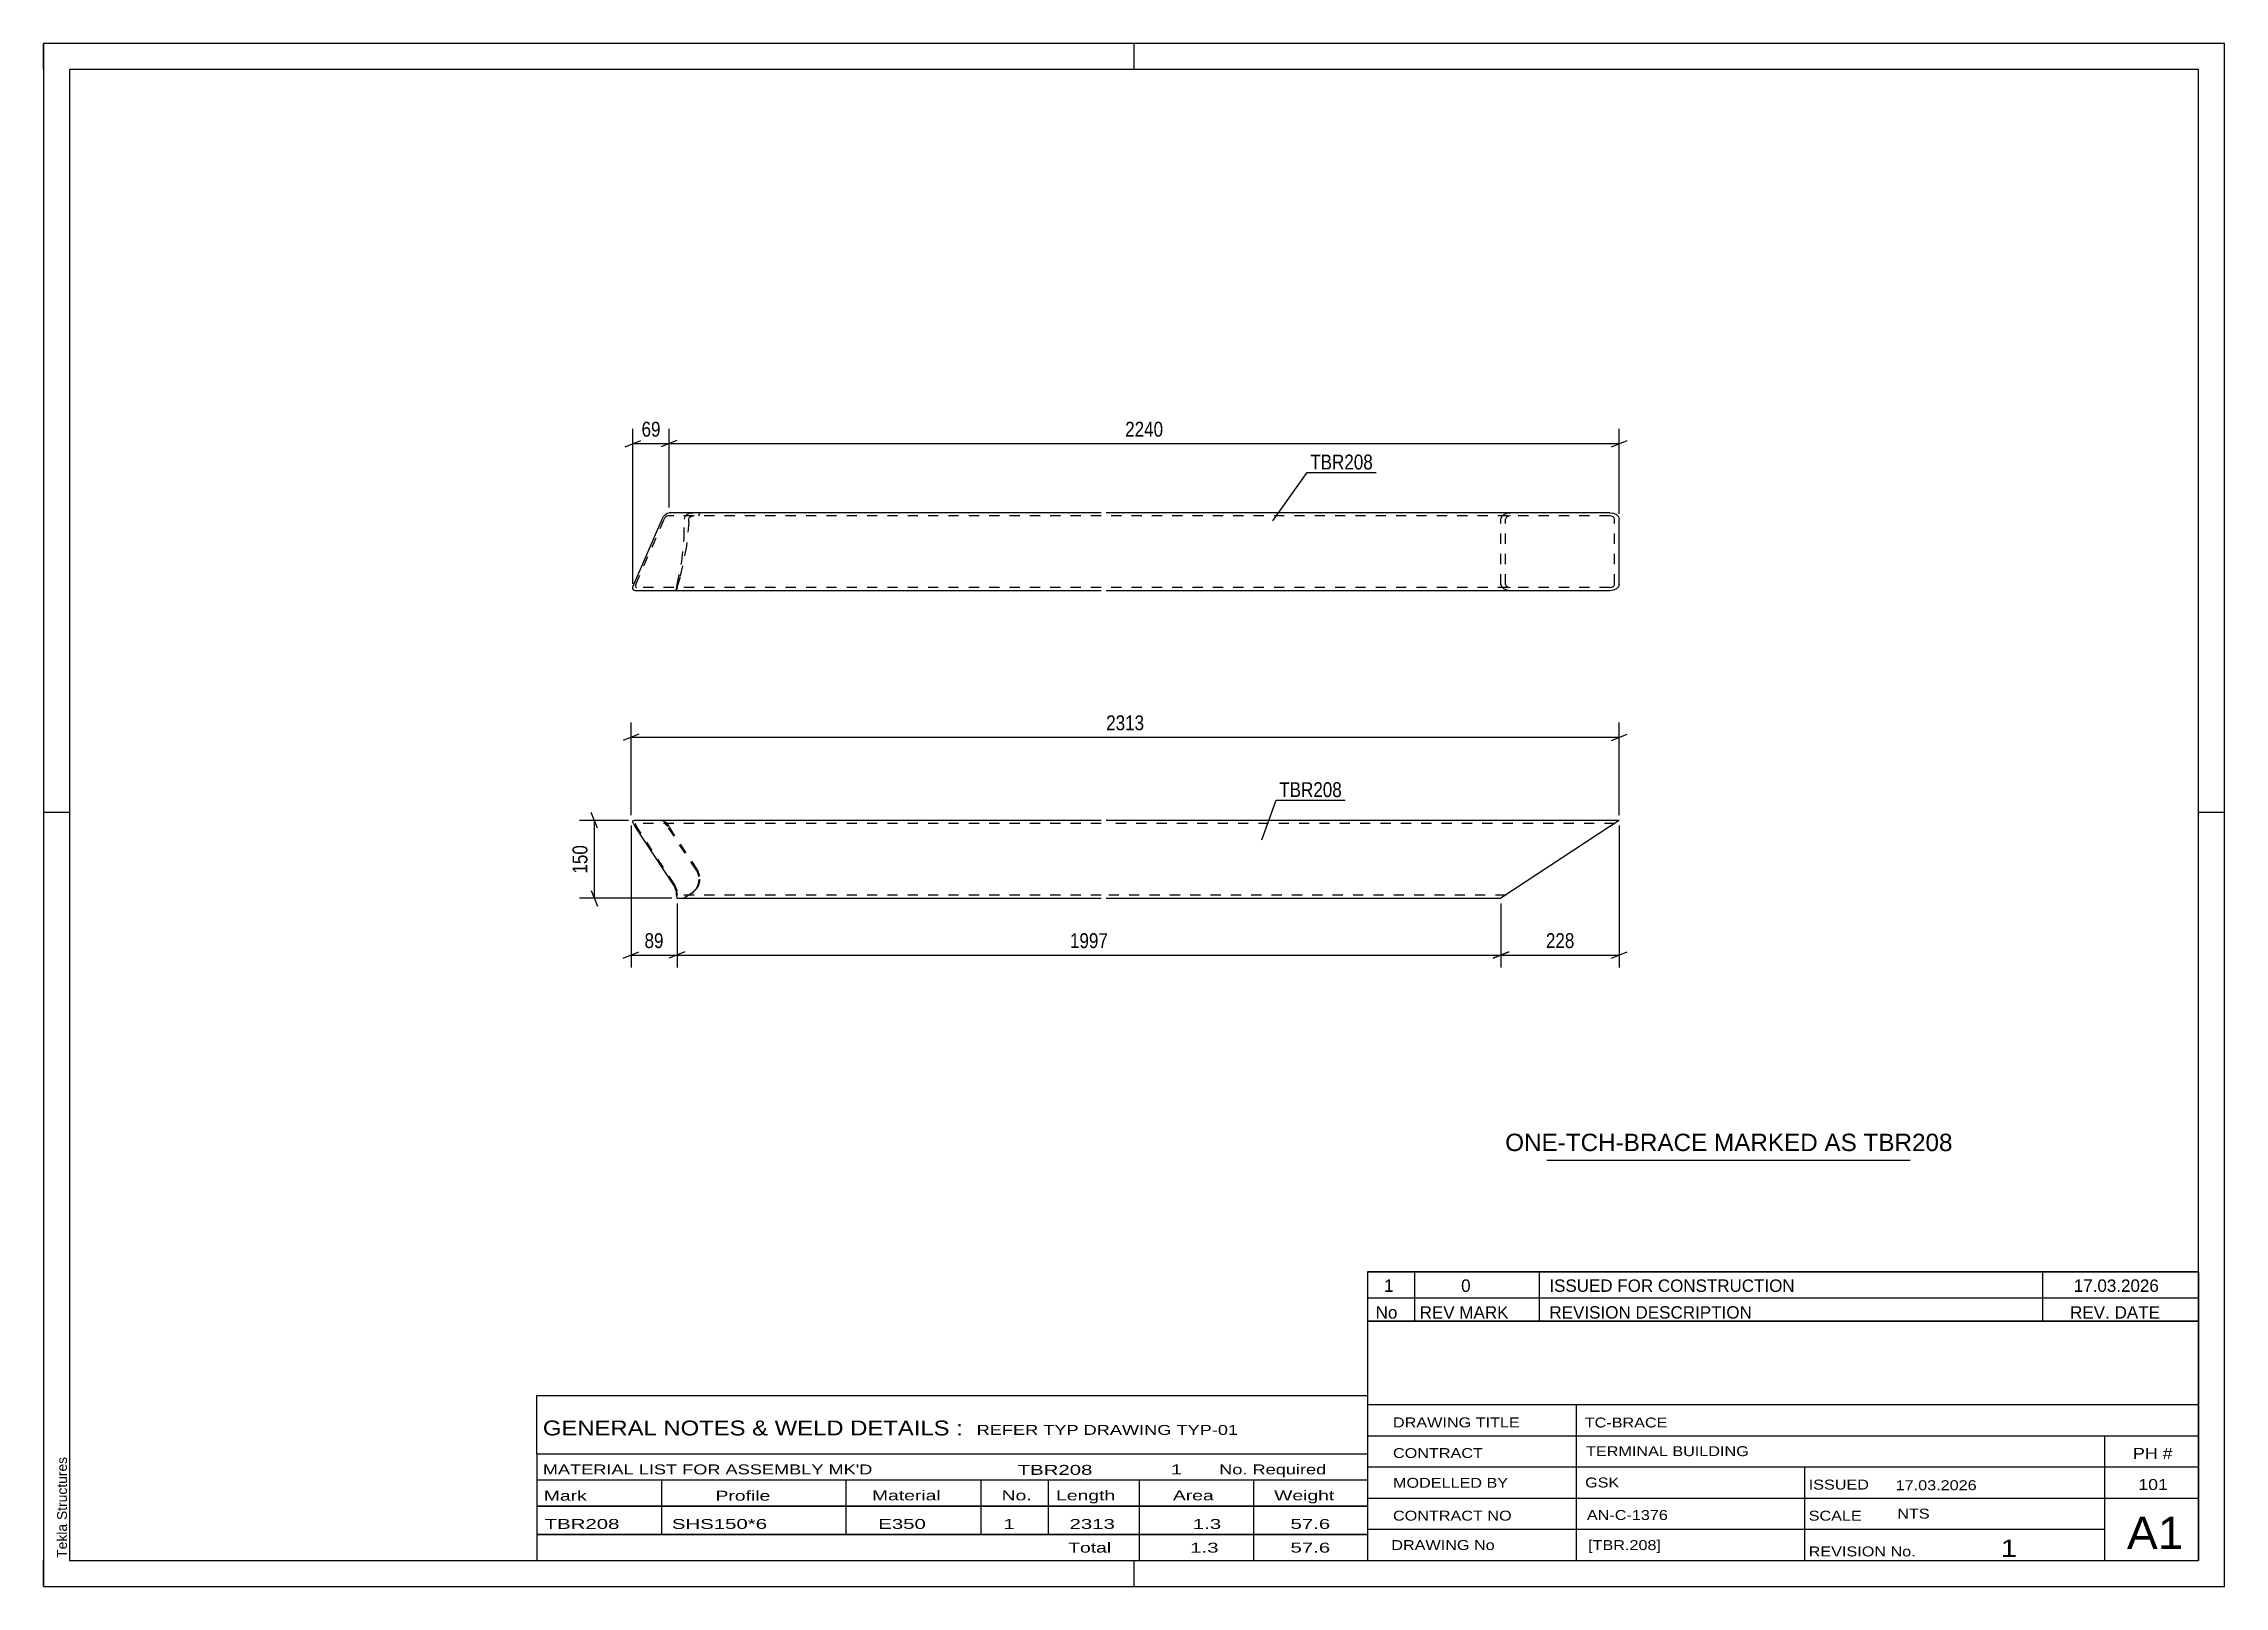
# Model space of a CAD drawing. Header units: millimetres. Extents: x 0 to 420, y 0 to 297.
import ezdxf

# ---------------------------------------------------------------- set-up
doc = ezdxf.new("R2010")
doc.units = ezdxf.units.MM
doc.linetypes.add('DXK_LINE_DOT2', pattern=[3.9198, 1.9599, -1.9599])
doc.styles.add('Arial', font='ARIAL.TTF', dxfattribs={"height": 0.2})
doc.styles.add('Arial Narrow', font='ARIALN.TTF', dxfattribs={"height": 0.2})

# ---------------------------------------------------------------- blocks, each defined once
blk = doc.blocks.new('Unknown-580639219-1162')
at = {"color": 5, "linetype": 'Continuous'}
for p, q in [((420, 297), (0, 297)), ((0, 297), (0, 0)), ((0, 292), (0, 297)), ((210, 292), (210, 297)), ((420, 0), (420, 297)), ((415, 292), (5, 292)), ((5, 292), (5, 5)), ((415, 5), (415, 292)), ((5, 149), (0, 149)), ((420, 149), (415, 149)), ((0, 0), (0, 5)), ((5, 5), (415, 5)), ((210, 0), (210, 5)), ((0, 0), (420, 0))]:
    blk.add_line(p, q, dxfattribs=at)
at = {"color": 174, "linetype": 'Continuous', "style": 'Arial'}
blk.add_text('Tekla Structures', height=1.9102, rotation=90, dxfattribs=at).set_placement((4.5, 5.5))
blk = doc.blocks.new('Part-580639219-1309 - 1303')
at = {"color": 2, "linetype": 'Continuous'}
for p, q in [((113.51, 147.37), (113.65, 147.46)), ((113.51, 147.11), (113.51, 147.37)), ((113.66, 146.72), (113.51, 147.11)), ((203.67, 147.46), (113.65, 147.46)), ((303.47, 147.46), (204.67, 147.46)), ((303.47, 147.46), (301.64, 146.26)), ((113.92, 146.26), (113.66, 146.72)), ((121.35, 134.97), (113.92, 146.26)), ((301.64, 146.26), (280.67, 132.46)), ((121.35, 134.97), (121.81, 133.8)), ((121.81, 133.8), (121.8, 133.66)), ((121.8, 133.66), (121.81, 133.2)), ((121.81, 133.2), (121.88, 132.81)), ((121.88, 132.81), (121.94, 132.65)), ((121.94, 132.65), (121.93, 132.55)), ((121.93, 132.55), (121.99, 132.46)), ((121.99, 132.46), (203.67, 132.46)), ((204.67, 132.46), (280.67, 132.46))]:
    blk.add_line(p, q, dxfattribs=at)
at = {"color": 7, "linetype": 'DXK_LINE_DOT2'}
for p, q in [((119.14, 147.46), (119.4, 147.37)), ((119.4, 147.37), (119.74, 147.11)), ((119.74, 147.11), (120.11, 146.72)), ((303.33, 147.37), (301.64, 146.26)), ((114.05, 146.86), (113.98, 146.82)), ((113.98, 146.82), (113.98, 146.69)), ((113.98, 146.69), (114.05, 146.49)), ((203.67, 146.86), (114.05, 146.86)), ((114.05, 146.49), (114.18, 146.26)), ((121.53, 135.09), (114.18, 146.26)), ((119.67, 146.82), (119.54, 146.86)), ((119.84, 146.69), (119.67, 146.82)), ((120.02, 146.49), (119.84, 146.69)), ((120.19, 146.26), (120.02, 146.49)), ((120.11, 146.72), (120.45, 146.26)), ((125.73, 137.85), (120.19, 146.26)), ((125.91, 137.97), (120.45, 146.26)), ((302.55, 146.86), (204.67, 146.86)), ((121.99, 133.92), (121.53, 135.09)), ((125.73, 137.85), (126.19, 136.68)), ((126.37, 136.8), (125.91, 137.97)), ((121.98, 133.66), (121.99, 133.92)), ((121.99, 133.43), (121.98, 133.66)), ((122.02, 133.24), (121.99, 133.43)), ((122.07, 133.11), (122.02, 133.24)), ((122.14, 133.06), (122.07, 133.11)), ((203.67, 133.06), (122.14, 133.06)), ((124.81, 133.42), (123.36, 132.46)), ((124.6, 133.27), (124.77, 133.43)), ((124.77, 133.43), (125.02, 133.66)), ((124.81, 133.42), (125.07, 133.66)), ((125.6, 134.22), (125.02, 133.66)), ((125.07, 133.66), (125.78, 134.34)), ((281.58, 133.06), (204.67, 133.06)), ((281.58, 133.06), (281.65, 133.11))]:
    blk.add_line(p, q, dxfattribs=at)
for centre in [(122.92, 136.17), (123.1, 136.29)]:
    blk.add_arc(centre, 3.31, 324.1049, 9.0266, dxfattribs=at)
blk = doc.blocks.new('Part-580639219-1271 - 1253')
at = {"color": 2, "linetype": 'Continuous'}
for p, q in [((119.14, 205.48), (119.4, 205.94)), ((119.4, 205.94), (119.74, 206.33)), ((119.74, 206.33), (120.11, 206.59)), ((120.11, 206.59), (120.45, 206.68)), ((203.67, 206.68), (120.45, 206.68)), ((301.64, 206.68), (204.67, 206.68)), ((301.64, 206.68), (302.34, 206.59)), ((302.34, 206.59), (302.93, 206.33)), ((302.93, 206.33), (303.33, 205.94)), ((303.33, 205.94), (303.47, 205.48)), ((113.65, 192.88), (119.14, 205.48)), ((303.47, 192.88), (303.47, 205.48)), ((113.51, 192.42), (113.65, 192.88)), ((113.51, 192.03), (113.51, 192.42)), ((113.66, 191.77), (113.51, 192.03)), ((113.92, 191.68), (113.66, 191.77)), ((203.67, 191.68), (113.92, 191.68)), ((301.64, 191.68), (204.67, 191.68)), ((302.34, 191.77), (301.64, 191.68)), ((302.93, 192.03), (302.34, 191.77)), ((303.33, 192.42), (302.93, 192.03)), ((303.47, 192.88), (303.33, 192.42))]:
    blk.add_line(p, q, dxfattribs=at)
at = {"color": 7, "linetype": 'DXK_LINE_DOT2'}
for p, q in [((119.84, 205.91), (119.67, 205.71)), ((120.02, 206.04), (119.84, 205.91)), ((120.19, 206.08), (120.02, 206.04)), ((203.67, 206.08), (120.19, 206.08)), ((123.5, 205.94), (123.36, 205.48)), ((123.9, 206.33), (123.5, 205.94)), ((124.49, 206.59), (123.9, 206.33)), ((124.35, 205.71), (124.54, 205.91)), ((124.81, 206.63), (124.49, 206.59)), ((124.54, 205.91), (124.6, 205.93)), ((124.6, 205.93), (124.77, 206.04)), ((124.77, 206.04), (125.02, 206.08)), ((124.81, 206.63), (125.07, 206.68)), ((126.19, 206.08), (126.37, 206.68)), ((301.64, 206.08), (204.67, 206.08)), ((280.67, 205.48), (280.81, 205.94)), ((280.81, 205.94), (281.2, 206.33)), ((281.2, 206.33), (281.8, 206.59)), ((281.85, 205.91), (281.65, 205.71)), ((281.8, 206.59), (282.49, 206.68)), ((282.15, 206.04), (281.85, 205.91)), ((282.49, 206.08), (282.15, 206.04)), ((301.99, 206.04), (301.64, 206.08)), ((302.29, 205.91), (301.99, 206.04)), ((302.48, 205.71), (302.29, 205.91)), ((114.05, 192.88), (119.54, 205.48)), ((119.67, 205.71), (119.54, 205.48)), ((122.92, 197.28), (123.36, 201.87)), ((123.36, 201.87), (123.36, 205.48)), ((124.28, 204.87), (123.83, 200.28)), ((124.28, 205.48), (124.35, 205.71)), ((124.28, 204.87), (124.28, 205.48)), ((280.67, 192.88), (280.67, 205.48)), ((281.65, 205.71), (281.58, 205.48)), ((281.58, 192.88), (281.58, 205.48)), ((302.55, 205.48), (302.48, 205.71)), ((302.55, 192.88), (302.55, 205.48)), ((123.83, 200.28), (122.57, 194.34)), ((121.99, 192.88), (122.92, 197.28)), ((122.57, 194.34), (122.14, 192.88)), ((114.05, 192.88), (113.98, 192.65)), ((113.98, 192.65), (113.98, 192.46)), ((113.98, 192.46), (114.05, 192.33)), ((114.05, 192.33), (114.18, 192.28)), ((203.67, 192.28), (114.18, 192.28)), ((121.8, 191.68), (121.81, 191.77)), ((121.99, 192.28), (121.81, 191.68)), ((121.81, 191.77), (121.88, 192.03)), ((121.88, 192.03), (121.94, 192.28)), ((121.93, 192.42), (121.99, 192.88)), ((121.94, 192.28), (121.93, 192.42)), ((121.99, 192.33), (121.98, 192.28)), ((122.02, 192.46), (121.99, 192.33)), ((122.07, 192.65), (122.02, 192.46)), ((122.14, 192.88), (122.07, 192.65)), ((301.64, 192.28), (204.67, 192.28)), ((280.81, 192.42), (280.67, 192.88)), ((281.2, 192.03), (280.81, 192.42)), ((281.8, 191.77), (281.2, 192.03)), ((281.58, 192.88), (281.65, 192.65)), ((281.65, 192.65), (281.85, 192.46)), ((282.49, 191.68), (281.8, 191.77)), ((281.85, 192.46), (281.93, 192.42)), ((281.93, 192.42), (282.15, 192.33)), ((282.15, 192.33), (282.49, 192.28)), ((301.64, 192.28), (301.99, 192.33)), ((301.99, 192.33), (302.29, 192.46)), ((302.29, 192.46), (302.48, 192.65)), ((302.48, 192.65), (302.55, 192.88))]:
    blk.add_line(p, q, dxfattribs=at)
blk = doc.blocks.new('StraightDimension-580639219-1632 - 1303')
at = {"color": 7, "linetype": 'Continuous'}
for p, q in [((114.63, 164.06), (111.63, 162.86)), ((113.13, 148.46), (113.13, 166.31)), ((301.97, 162.86), (304.97, 164.06)), ((303.47, 148.46), (303.47, 166.31)), ((113.13, 163.46), (303.47, 163.46))]:
    blk.add_line(p, q, dxfattribs=at)
at = {"color": 0}
blk.add_wipeout([(212.55, 164.21), (212.55, 168.41), (204.04, 168.41), (204.04, 164.21)], dxfattribs=at)
at = {"color": 3, "style": 'Arial Narrow'}
blk.add_text('2313', height=2.863, dxfattribs=at).set_placement((204.64, 164.81))
blk = doc.blocks.new('StraightDimension-580639219-1608 - 1303')
at = {"color": 7, "linetype": 'Continuous'}
for p, q in [((112.65, 147.46), (103.23, 147.46)), ((106.68, 145.96), (105.48, 148.96)), ((106.08, 132.46), (106.08, 147.46)), ((120.99, 132.46), (103.23, 132.46)), ((105.48, 133.96), (106.68, 130.96))]:
    blk.add_line(p, q, dxfattribs=at)
at = {"color": 0}
blk.add_wipeout([(105.33, 143.31), (101.13, 143.31), (101.13, 136.62), (105.33, 136.62)], dxfattribs=at)
at = {"color": 3, "style": 'Arial Narrow'}
blk.add_text('150', height=2.863, rotation=90.0002, dxfattribs=at).set_placement((104.73, 137.22))
blk = doc.blocks.new('StraightDimension-580639219-2165 - 1303')
at = {"color": 7, "linetype": 'Continuous'}
for p, q in [((303.47, 146.46), (303.47, 119.13)), ((280.67, 131.46), (280.67, 119.13)), ((282.17, 122.13), (279.17, 120.93)), ((301.97, 120.93), (304.97, 122.13)), ((280.67, 121.53), (303.47, 121.53))]:
    blk.add_line(p, q, dxfattribs=at)
at = {"color": 0}
blk.add_wipeout([(295.41, 122.28), (295.41, 126.48), (288.73, 126.48), (288.73, 122.28)], dxfattribs=at)
at = {"color": 3, "style": 'Arial Narrow'}
blk.add_text('228', height=2.863, dxfattribs=at).set_placement((289.33, 122.88))
blk = doc.blocks.new('StraightDimension-580639219-2166 - 1303')
at = {"color": 7, "linetype": 'Continuous'}
for p, q in [((121.99, 131.46), (121.99, 119.13)), ((280.67, 131.46), (280.67, 119.13)), ((123.49, 122.13), (120.49, 120.93)), ((279.17, 120.93), (282.17, 122.13)), ((121.99, 121.53), (280.67, 121.53))]:
    blk.add_line(p, q, dxfattribs=at)
at = {"color": 0}
blk.add_wipeout([(205.58, 122.28), (205.58, 126.48), (197.07, 126.48), (197.07, 122.28)], dxfattribs=at)
at = {"color": 3, "style": 'Arial Narrow'}
blk.add_text('1997', height=2.863, dxfattribs=at).set_placement((197.67, 122.88))
blk = doc.blocks.new('StraightDimension-580639219-2167 - 1303')
at = {"color": 7, "linetype": 'Continuous'}
for p, q in [((113.13, 146.46), (113.13, 119.13)), ((121.99, 131.46), (121.99, 119.13)), ((111.63, 120.93), (114.63, 122.13)), ((123.49, 122.13), (120.49, 120.93)), ((113.13, 121.53), (121.99, 121.53))]:
    blk.add_line(p, q, dxfattribs=at)
at = {"color": 0}
blk.add_wipeout([(119.99, 122.28), (119.99, 126.48), (115.13, 126.48), (115.13, 122.28)], dxfattribs=at)
at = {"color": 3, "style": 'Arial Narrow'}
blk.add_text('89', height=2.863, dxfattribs=at).set_placement((115.73, 122.88))
blk = doc.blocks.new('StraightDimension-580639219-1857 - 1253')
at = {"color": 7, "linetype": 'Continuous'}
for p, q in [((113.51, 193.03), (113.51, 222.84)), ((120.45, 207.68), (120.45, 222.84)), ((112.01, 219.39), (115.01, 220.59)), ((113.51, 219.99), (120.45, 219.99)), ((121.95, 220.59), (118.95, 219.39))]:
    blk.add_line(p, q, dxfattribs=at)
at = {"color": 0}
blk.add_wipeout([(119.41, 220.74), (119.41, 224.94), (114.56, 224.94), (114.56, 220.74)], dxfattribs=at)
at = {"color": 3, "style": 'Arial Narrow'}
blk.add_text('69', height=2.863, dxfattribs=at).set_placement((115.16, 221.34))
blk = doc.blocks.new('StraightDimension-580639219-1856 - 1253')
at = {"color": 7, "linetype": 'Continuous'}
for p, q in [((120.45, 207.68), (120.45, 222.84)), ((303.47, 206.48), (303.47, 222.84)), ((121.95, 220.59), (118.95, 219.39)), ((120.45, 219.99), (303.47, 219.99)), ((301.97, 219.39), (304.97, 220.59))]:
    blk.add_line(p, q, dxfattribs=at)
at = {"color": 0}
blk.add_wipeout([(216.22, 220.74), (216.22, 224.94), (207.7, 224.94), (207.7, 220.74)], dxfattribs=at)
at = {"color": 3, "style": 'Arial Narrow'}
blk.add_text('2240', height=2.863, dxfattribs=at).set_placement((208.3, 221.34))
blk = doc.blocks.new('Unknown-580639219-2406')
at = {"color": 7, "linetype": 'Continuous'}
for p, q in [((255, 51.05), (255, 5)), ((255, 51.05), (415, 51.05)), ((415, 51), (415, 5)), ((255, 35), (415, 35)), ((295.14, 35), (295.14, 5)), ((255, 29), (415, 29)), ((397, 5.05), (397, 29.05)), ((255, 23), (415, 23)), ((339.14, 23), (339.14, 5)), ((255, 17), (415, 17)), ((255, 11), (397, 11)), ((255, 5), (415, 5))]:
    blk.add_line(p, q, dxfattribs=at)
at = {"color": 7, "style": 'Arial Narrow'}
for s, height, width, p in [('DRAWING TITLE', 1.9089, 1.425378, (259.88, 30.61)), ('TC-BRACE', 1.909, 1.425378, (296.81, 30.59)), ('CONTRACT', 1.909, 1.425378, (259.88, 24.71)), ('TERMINAL BUILDING', 1.9089, 1.425378, (297.06, 25.07)), ('MODELLED BY', 1.9089, 1.425378, (259.88, 18.98)), ('GSK', 1.909, 1.425378, (296.88, 19.04)), ('ISSUED', 1.909, 1.425378, (339.94, 18.64)), ('17.03.2026', 1.909, 1.425378, (356.69, 18.52)), ('CONTRACT NO', 1.9089, 1.425378, (259.88, 12.66)), ('AN-C-1376', 1.909, 1.425378, (297.23, 12.78)), ('SCALE', 1.909, 1.425378, (339.94, 12.65)), ('A1', 6.204, 1.25, (401.24, 7.2)), ('DRAWING No', 1.909, 1.425378, (259.56, 7)), ('[TBR.208]', 1.909, 1.425378, (297.46, 6.99)), ('1', 3.34, 1.5, (376.91, 5.68)), ('REVISION No.', 1.9089, 1.425378, (339.94, 5.77))]:
    blk.add_text(s, height=height, dxfattribs=dict(at, width=width)).set_placement(p)
at = {"color": 7, "linetype": 'Continuous', "style": 'Arial Narrow'}
for s, height, width, p in [('PH #', 2.1, 1.42538, (402.4, 24.55)), ('101', 2.1, 1.42538, (403.41, 18.55)), ('NTS', 1.909, 1.425378, (357, 13.05))]:
    blk.add_text(s, height=height, dxfattribs=dict(at, width=width)).set_placement(p)
blk = doc.blocks.new('Unknown-580639219-2407')
at = {"color": 7, "linetype": 'Continuous'}
for p, q in [((255, 60.55), (415, 60.55)), ((415, 60.55), (255, 60.55)), ((255, 60.55), (255, 55.55)), ((264, 60.55), (264, 55.55)), ((288, 60.55), (288, 55.55)), ((385, 60.55), (385, 55.55)), ((415, 60.55), (415, 55.55)), ((255, 55.55), (415, 55.55)), ((255, 55.55), (255, 51.05)), ((255, 55.55), (415, 55.55)), ((264, 55.55), (264, 51.05)), ((288, 55.55), (288, 51.05)), ((385, 55.55), (385, 51.05)), ((415, 55.55), (415, 51.05)), ((415, 51.05), (255, 51.05))]:
    blk.add_line(p, q, dxfattribs=at)
at = {"color": 7, "linetype": 'Continuous', "style": 'Arial Narrow'}
for s, height, width, p in [('1', 2.39, 1.196471, (258.16, 56.7)), ('0', 2.39, 1.196471, (273, 56.7)), ('ISSUED FOR CONSTRUCTION', 2.3861, 1.196471, (290, 56.7)), ('17.03.2026', 2.386, 1.196471, (391, 56.7)), ('No', 2.386, 1.2, (256.54, 51.55)), ('REV MARK', 2.386, 1.2, (265, 51.55)), ('REVISION DESCRIPTION', 2.3861, 1.2, (290, 51.55)), ('REV. DATE', 2.386, 1.2, (390.28, 51.55))]:
    blk.add_text(s, height=height, dxfattribs=dict(at, width=width)).set_placement(p)
blk = doc.blocks.new('Unknown-580639219-2408')
at = {"color": 7, "linetype": 'Continuous'}
for p, q in [((95, 36.75), (255, 36.75)), ((95, 25.5), (95, 36.75)), ((255, 36.75), (255, 25.5)), ((95, 25.5), (255, 25.5)), ((95, 25.5), (95, 20.5)), ((255, 25.5), (255, 20.5)), ((95, 20.5), (255, 20.5)), ((95, 20.5), (95, 15.5)), ((119, 20.5), (119, 15.5)), ((154.5, 20.5), (154.5, 15.5)), ((180.5, 20.5), (180.5, 15.5)), ((193.5, 20.5), (193.5, 15.5)), ((211, 20.5), (211, 15.5)), ((233, 20.5), (233, 15.5)), ((255, 20.5), (255, 15.5)), ((95, 15.5), (255, 15.5)), ((95, 15.45), (95, 10.05)), ((95, 15.45), (255, 15.45)), ((119, 15.5), (119, 10)), ((154.5, 15.5), (154.5, 10)), ((180.5, 15.5), (180.5, 10)), ((193.5, 15.5), (193.5, 10)), ((211, 15.5), (211, 10)), ((233, 15.5), (233, 10)), ((255, 15.45), (255, 10.05)), ((95, 10.05), (255, 10.05)), ((95, 10), (255, 10)), ((95, 10), (95, 5)), ((211, 10), (211, 5)), ((233, 10), (233, 5)), ((255, 10), (255, 5)), ((95, 5), (255, 5))]:
    blk.add_line(p, q, dxfattribs=at)
at = {"color": 7, "style": 'Arial Narrow'}
for s, height, width, p in [('GENERAL NOTES & WELD DETAILS :', 2.8633, 1.4, (96.15, 29.06)), ('REFER TYP DRAWING TYP-01', 1.9089, 1.6, (179.7, 29.16)), ("MATERIAL LIST FOR ASSEMBLY MK'D", 1.9089, 1.6, (96.15, 21.56)), ('TBR208', 1.909, 1.794707, (187.59, 21.47)), ('1', 1.91, 1.794707, (217.08, 21.56)), ('No. Required', 1.9089, 1.6, (226.41, 21.56)), ('Mark', 1.909, 1.7, (96.34, 16.5)), ('Profile', 1.909, 1.7, (129.41, 16.5)), ('Material', 1.909, 1.7, (159.54, 16.56)), ('No.', 1.909, 1.7, (184.5, 16.56)), ('Length', 1.909, 1.7, (195, 16.56)), ('Area', 1.909, 1.7, (217.5, 16.56)), ('Weight', 1.909, 1.7, (237, 16.56))]:
    blk.add_text(s, height=height, dxfattribs=dict(at, width=width)).set_placement(p)
at = {"color": 7, "linetype": 'Continuous', "style": 'Arial Narrow'}
for s, height, width, p in [('TBR208', 1.909, 1.794707, (96.5, 11.06)), ('SHS150*6', 1.909, 1.794707, (121, 11.06)), ('E350', 1.909, 1.794707, (160.74, 11.06)), ('1', 1.91, 1.794707, (184.86, 11.06)), ('2313', 1.909, 1.794707, (197.58, 11.06)), ('1.3', 1.909, 1.794707, (221.32, 11.06)), ('57.6', 1.909, 1.794707, (240.14, 11.06)), ('Total', 1.909, 1.7, (197.33, 6.5)), ('1.3', 1.909, 1.794707, (220.83, 6.5)), ('57.6', 1.909, 1.794707, (240.14, 6.5))]:
    blk.add_text(s, height=height, dxfattribs=dict(at, width=width)).set_placement(p)
blk = doc.blocks.new('Unknown-580639219-2409')
at = {"color": 7, "linetype": 'Continuous'}
blk.add_line((289.5, 82.05), (359.5, 82.05), dxfattribs=at)
at = {"color": 7, "style": 'Arial'}
blk.add_text('ONE-TCH-BRACE MARKED AS TBR208', height=3.3428, dxfattribs=at).set_placement((281.49, 83.8))
blk = doc.blocks.new('Mark-580639219-1305 - 1303')
at = {"color": 0}
blk.add_wipeout([(250.04, 151.95), (250.04, 154.95), (237.98, 154.95), (237.98, 151.95)], dxfattribs=at)
blk.add_wipeout([(250.04, 151.95), (250.04, 154.95), (237.98, 154.95), (237.98, 151.95)], dxfattribs=at)
at = {"color": 30, "linetype": 'Continuous'}
for p, q in [((234.65, 143.74), (237.38, 151.35)), ((237.38, 151.35), (250.64, 151.35))]:
    blk.add_line(p, q, dxfattribs=at)
at = {"color": 3, "style": 'Arial Narrow'}
blk.add_text('TBR208', height=2.863, dxfattribs=at).set_placement((237.98, 151.95))
blk = doc.blocks.new('Mark-580639219-1266 - 1253')
at = {"color": 0}
blk.add_wipeout([(256.01, 215.02), (256.01, 218.02), (243.95, 218.02), (243.95, 215.02)], dxfattribs=at)
blk.add_wipeout([(256.01, 215.02), (256.01, 218.02), (243.95, 218.02), (243.95, 215.02)], dxfattribs=at)
at = {"color": 30, "linetype": 'Continuous'}
for p, q in [((236.72, 205.1), (243.35, 214.42)), ((243.35, 214.42), (256.61, 214.42))]:
    blk.add_line(p, q, dxfattribs=at)
at = {"color": 3, "style": 'Arial Narrow'}
blk.add_text('TBR208', height=2.863, dxfattribs=at).set_placement((243.95, 215.02))

msp = doc.modelspace()

# ---------------------------------------------------------------- block references
for name in ['Unknown-580639219-1162', 'Part-580639219-1271 - 1253', 'Part-580639219-1309 - 1303', 'Unknown-580639219-2409', 'Unknown-580639219-2407', 'Unknown-580639219-2406', 'Unknown-580639219-2408']:
    msp.add_blockref(name, (0, 0))

# ---------------------------------------------------------------- next in the draw order: block references
for name in ['StraightDimension-580639219-1857 - 1253', 'StraightDimension-580639219-1632 - 1303']:
    msp.add_blockref(name, (0, 0))

# ---------------------------------------------------------------- next in the draw order: block references
for name in ['StraightDimension-580639219-1856 - 1253', 'Mark-580639219-1305 - 1303', 'StraightDimension-580639219-1608 - 1303', 'StraightDimension-580639219-2165 - 1303']:
    msp.add_blockref(name, (0, 0))

# ---------------------------------------------------------------- next in the draw order: block references
for name in ['Mark-580639219-1266 - 1253', 'StraightDimension-580639219-2166 - 1303']:
    msp.add_blockref(name, (0, 0))

# ---------------------------------------------------------------- next in the draw order: block references
msp.add_blockref('StraightDimension-580639219-2167 - 1303', (0, 0))

doc.saveas('drawing.dxf')
